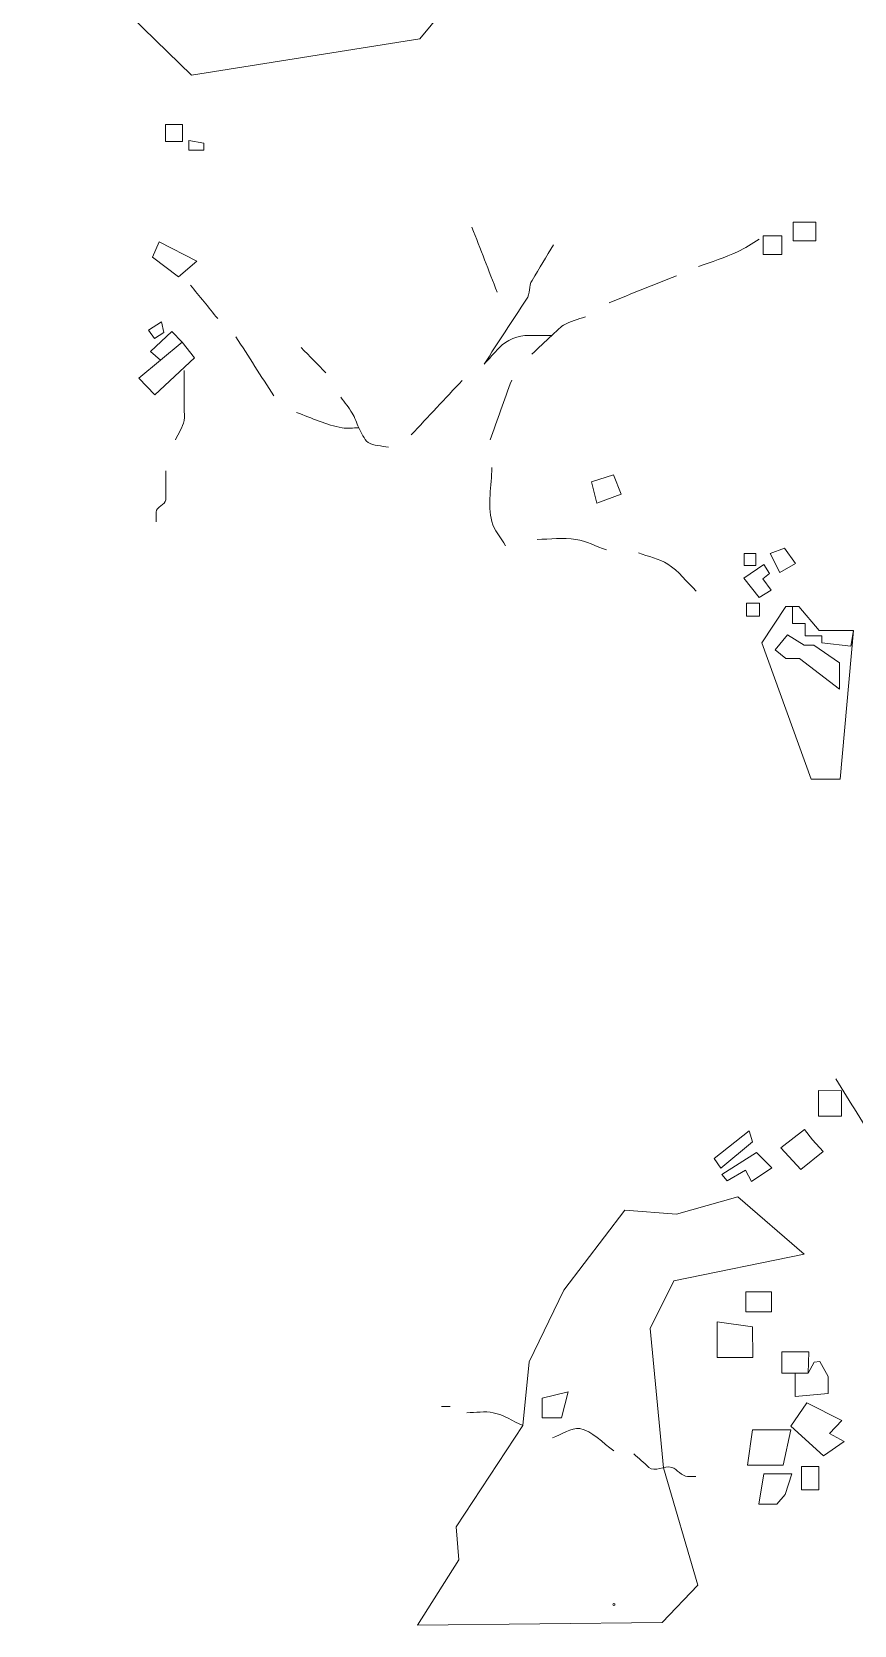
# Model space of a CAD drawing. Header units: metres. Extents: x 645999 to 650010, y 500996 to 503068.
# Drawn here: x 646033 to 646440, y 501003 to 501791 of the extents above; entities that cross this region are included whole.
import ezdxf

# ---------------------------------------------------------------- set-up
doc = ezdxf.new("R2010")
doc.units = ezdxf.units.M
doc.header["$MEASUREMENT"] = 0
for name, color, linetype, lineweight in [('bois', 7, 'Continuous', 0), ('faubourg', 7, 'Continuous', 0), ('olivier', 7, 'Continuous', 0), ('ruisseau temporaire', 7, 'Continuous', 0), ('santier-layon', 7, 'Continuous', 0)]:
    doc.layers.add(name, color=color, linetype=linetype, lineweight=lineweight)

# ---------------------------------------------------------------- blocks, each defined once
blk = doc.blocks.new('SC8430')
at = {"color": 0, "linetype": 'ByBlock', "lineweight": -2}
blk.add_circle((0, 0), 0.5, dxfattribs=at)
blk = doc.blocks.new('OLIVIE')
at = {"layer": 'olivier', "color": 7, "linetype": 'Continuous', "lineweight": 0}
blk.add_blockref('SC8430', (0, -19.44), dxfattribs=at)

msp = doc.modelspace()

# ---------------------------------------------------------------- linework, layer by layer
at = {"layer": 'bois', "color": 7, "linetype": 'Continuous', "lineweight": 0}
msp.add_line((646351.88, 501206.09), (646382.09, 501214.64), dxfattribs=at)
at = {"layer": 'bois', "color": 7, "linetype": 'Continuous', "lineweight": 0, "flags": 128}
for points in [[(646238.85, 501913.44), (646311.66, 501919.82), (646266.25, 501889.39), (646276, 501826.28), (646236.23, 501800.73), (646224.97, 501787.21), (646112.03, 501769.29), (646076.36, 501804.11), (646051.96, 501849.57), (646033.17, 501870.12), (646033.95, 501879.25), (646148.41, 501889.39), (646238.85, 501913.44)], [(646033.95, 501879.25), (646033.17, 501870.12), (646051.96, 501849.57), (646076.36, 501804.11), (646112.03, 501769.29), (646224.97, 501787.21), (646236.23, 501800.73), (646276, 501826.28), (646266.25, 501889.39), (646311.66, 501919.82), (646238.85, 501913.44), (646148.41, 501889.39), (646033.95, 501879.25)], [(646326.27, 501208.07), (646351.88, 501206.09), (646382.09, 501214.64), (646414.93, 501186.37), (646350.57, 501173.22), (646338.75, 501149.55), (646345.32, 501080.8), (646362.39, 501022.67), (646344.66, 501004.26), (646223.82, 501002.95), (646244.18, 501035.16), (646242.86, 501051.6), (646275.89, 501101.61), (646278.99, 501133.12), (646296.06, 501168.62), (646326.27, 501208.07)]]:
    msp.add_lwpolyline(points, close=True, dxfattribs=at)
at = {"layer": 'faubourg', "color": 7, "linetype": 'Continuous', "lineweight": 0, "flags": 128}
for points in [[(646107.39, 501637.34), (646113.59, 501629.64), (646093.98, 501611.24), (646086.03, 501619.45), (646096.71, 501628.39), (646107.39, 501637.34)], [(646385.1, 501520.69), (646395.03, 501527.37), (646397.87, 501522.96), (646394.46, 501520.26), (646398.58, 501514.73), (646392.76, 501511.03), (646385.1, 501520.69)], [(646394.08, 501488.71), (646405.94, 501506.54), (646412.33, 501506.54), (646422.32, 501494.8), (646439.27, 501494.8), (646432.75, 501421.29), (646418.41, 501421.29), (646394.08, 501488.71)], [(646438.06, 501487.03), (646423.73, 501488.6), (646423.73, 501492.03), (646415.35, 501492.03), (646415.35, 501498.25), (646409.14, 501498.25), (646409.14, 501506.54), (646412.33, 501506.54), (646422.32, 501494.8), (646439.27, 501494.8), (646438.06, 501487.03)], [(646406.68, 501492.63), (646400.6, 501485.23), (646405.81, 501480.88), (646412.6, 501480.88), (646432.32, 501465.66), (646432.32, 501478.71), (646419.72, 501487.41), (646414.94, 501487.41), (646406.68, 501492.63)], [(646403.4, 501238.91), (646415.13, 501248.05), (646419.04, 501242.83), (646424.26, 501237.14), (646413.33, 501228.19), (646403.4, 501238.91)], [(646374.27, 501225.72), (646376.82, 501222.6), (646385.9, 501227.85), (646388.88, 501222.31), (646398.96, 501228.99), (646391.29, 501236.66), (646374.27, 501225.72)], [(646410.44, 501127.54), (646410.44, 501116.04), (646426.76, 501117.46), (646426.76, 501125.84), (646422.64, 501133.22), (646419.88, 501133.01), (646416.97, 501127.54), (646410.44, 501127.54)], [(646416.29, 501112.93), (646408.34, 501101.29), (646424.52, 501086.66), (646434.73, 501093.76), (646427.5, 501097.73), (646433.6, 501104.13), (646416.29, 501112.93)], [(646395.01, 501077.71), (646392.45, 501062.79), (646401.39, 501062.79), (646405.51, 501067.48), (646408.77, 501077.71), (646395.01, 501077.71)]]:
    msp.add_lwpolyline(points, close=True, dxfattribs=at)
at = {"layer": 'faubourg', "color": 7, "linetype": 'Continuous', "lineweight": 0}
for points in [[(646099.21, 501744.94), (646107.66, 501744.94), (646107.66, 501736.5), (646099.21, 501736.5)], [(646110.73, 501737), (646110.73, 501732.17), (646118.11, 501732.17), (646118.11, 501735.72)], [(646409.5, 501696.62), (646420.71, 501696.62), (646420.71, 501687.39), (646409.5, 501687.39)], [(646394.61, 501689.81), (646403.84, 501689.81), (646403.84, 501680.58), (646394.61, 501680.58)], [(646096.03, 501686.99), (646092.8, 501679.29), (646105.71, 501669.59), (646114.65, 501677.3)], [(646090.75, 501643.31), (646097.21, 501647.28), (646098.45, 501642.06), (646093.73, 501639.08)], [(646091.74, 501632.62), (646102.42, 501642.56), (646107.39, 501637.34), (646096.71, 501628.39)], [(646309.85, 501568.28), (646320.64, 501571.69), (646324.47, 501562.17), (646312.41, 501557.63)], [(646385.24, 501532.76), (646391.06, 501532.76), (646391.06, 501526.95), (646385.24, 501526.95)], [(646398.15, 501532.76), (646405.25, 501535.46), (646410.64, 501527.93), (646402.98, 501523.39)], [(646386.47, 501508.24), (646392.86, 501508.24), (646392.86, 501501.84), (646386.47, 501501.84)], [(646433.44, 501267.18), (646433.44, 501254.65), (646422.08, 501254.65), (646422.08, 501267.31)], [(646370.44, 501233.67), (646387.75, 501247.31), (646389.45, 501241.91), (646373.7, 501228.84)], [(646386.14, 501167.81), (646398.81, 501167.81), (646398.81, 501157.87), (646386.14, 501157.87)], [(646371.99, 501152.9), (646371.99, 501135.34), (646389.55, 501135.34), (646389.37, 501150.41)], [(646403.92, 501138.05), (646417.25, 501138.05), (646416.97, 501127.54), (646403.92, 501127.54)], [(646285.34, 501115.12), (646298.25, 501118.35), (646295.03, 501105.42), (646285.34, 501105.42)], [(646389.47, 501099.44), (646408.34, 501099.44), (646404.58, 501081.97), (646386.92, 501081.97)], [(646413.59, 501081.4), (646422.25, 501081.4), (646422.25, 501069.9), (646413.59, 501069.9)]]:
    msp.add_3dface(points, dxfattribs=at)
at = {"layer": 'ruisseau temporaire', "color": 7, "linetype": 'Continuous', "lineweight": 0}
msp.add_open_spline([(646235.73, 501111), (646237.11, 501111), (646238.49, 501111), (646239.86, 501111)], degree=3, dxfattribs=at)
for points, knots in [([(646248.12, 501108), (646252.5, 501108), (646257.06, 501108.87), (646261.25, 501108), (646266.35, 501106.93), (646271.01, 501103.74), (646275.89, 501101.61)], [0, 0, 0, 0, 0.451314, 0.451314, 0.451314, 1, 1, 1, 1]), ([(646290.52, 501095.6), (646295.03, 501097.1), (646299.79, 501100.64), (646304.03, 501100.11), (646310.03, 501099.35), (646315.29, 501092.85), (646320.92, 501089.21)], [0, 0, 0, 0, 0.414755, 0.414755, 0.414755, 1, 1, 1, 1]), ([(646361.45, 501076.44), (646360.08, 501076.44), (646358.7, 501076.44), (646357.32, 501076.44), (646354.3, 501076.44), (646352.21, 501080.09), (646349.44, 501080.95), (646346.02, 501082.02), (646340.97, 501078.44), (646338.18, 501080.95), (646335.68, 501083.2), (646333.18, 501085.46), (646330.68, 501087.71)], [0, 0, 0, 0, 0.119418, 0.119418, 0.119418, 0.382064, 0.382064, 0.382064, 0.70775, 0.70775, 0.70775, 1, 1, 1, 1])]:
    msp.add_open_spline(points, degree=3, knots=knots, dxfattribs=at)
at = {"layer": 'santier-layon', "color": 7, "linetype": 'Continuous', "lineweight": 0}
for points in [[(646250.71, 501694.1), (646254.88, 501683.39), (646259.04, 501672.69), (646263.2, 501661.98)], [(646111.53, 501665.51), (646116.03, 501660.01), (646120.53, 501654.5), (646125.03, 501649)], [(646318.47, 501656.8), (646329.57, 501661.24), (646340.67, 501665.67), (646351.77, 501670.11)], [(646280.34, 501631.41), (646283.61, 501634.5), (646286.87, 501637.58), (646290.14, 501640.66)], [(646134.03, 501639.99), (646140.28, 501630.23), (646146.52, 501620.47), (646152.77, 501610.71)], [(646166.32, 501634.59), (646170.4, 501630.43), (646174.48, 501626.26), (646178.56, 501622.09)], [(646220.68, 501591.45), (646229.08, 501600.44), (646237.49, 501609.43), (646245.9, 501618.42)], [(646259.64, 501588.98), (646263.21, 501598.85), (646266.78, 501608.72), (646270.35, 501618.58)], [(646430.51, 501273), (646437.61, 501261.69), (646444.71, 501250.38), (646451.8, 501239.07)]]:
    msp.add_open_spline(points, degree=3, dxfattribs=at)
for points, knots in [([(646362.65, 501674.67), (646369.08, 501677.1), (646375.75, 501679.02), (646381.93, 501681.96), (646385.68, 501683.74), (646389.14, 501686.14), (646392.74, 501688.23)], [0, 0, 0, 0, 0.622593, 0.622593, 0.622593, 1, 1, 1, 1]), ([(646256.67, 501626.44), (646263.69, 501637.14), (646270.71, 501647.85), (646277.73, 501658.55), (646279.5, 501661.26), (646278.75, 501665.1), (646280.42, 501667.87), (646283.95, 501673.75), (646287.48, 501679.63), (646291.02, 501685.5)], [0, 0, 0, 0, 0.559167, 0.559167, 0.559167, 0.70036, 0.70036, 0.70036, 1, 1, 1, 1]), ([(646290.14, 501640.66), (646292.1, 501642.34), (646293.83, 501644.39), (646296.01, 501645.7), (646299.27, 501647.66), (646303.2, 501648.5), (646306.79, 501649.9)], [0, 0, 0, 0, 0.401055, 0.401055, 0.401055, 1, 1, 1, 1]), ([(646256.67, 501626.44), (646259.17, 501629.14), (646261.68, 501631.83), (646264.18, 501634.53), (646267.79, 501638.42), (646273.57, 501640.66), (646278.87, 501640.66), (646282.63, 501640.66), (646286.38, 501640.66), (646290.14, 501640.66)], [0, 0, 0, 0, 0.28885, 0.28885, 0.28885, 0.705316, 0.705316, 0.705316, 1, 1, 1, 1]), ([(646108.44, 501623.32), (646108.44, 501617.08), (646108.44, 501610.85), (646108.44, 501604.61), (646108.44, 501602.58), (646108.86, 501600.46), (646108.44, 501598.52), (646107.72, 501595.18), (646105.55, 501592.14), (646104.1, 501588.95)], [0, 0, 0, 0, 0.529807, 0.529807, 0.529807, 0.702302, 0.702302, 0.702302, 1, 1, 1, 1]), ([(646185.91, 501610.08), (646187.78, 501607.47), (646189.95, 501605.02), (646191.54, 501602.24), (646192.85, 501599.94), (646193.69, 501597.38), (646194.77, 501594.95)], [0, 0, 0, 0, 0.547669, 0.547669, 0.547669, 1, 1, 1, 1]), ([(646164.02, 501602.45), (646171.52, 501599.95), (646178.82, 501596.2), (646186.52, 501594.95), (646189.2, 501594.51), (646192.02, 501594.95), (646194.77, 501594.95)], [0, 0, 0, 0, 0.741942, 0.741942, 0.741942, 1, 1, 1, 1]), ([(646194.77, 501594.95), (646196.3, 501592.56), (646197.23, 501589.31), (646199.37, 501587.78), (646201.98, 501585.92), (646206.07, 501586.14), (646209.41, 501585.32)], [0, 0, 0, 0, 0.451948, 0.451948, 0.451948, 1, 1, 1, 1]), ([(646094.54, 501548.5), (646094.54, 501550.1), (646094.54, 501551.69), (646094.54, 501553.29), (646094.54, 501555.87), (646099.32, 501556.8), (646099.32, 501559.38), (646099.32, 501560.97), (646099.32, 501562.57), (646099.32, 501564.16), (646099.32, 501567.35), (646099.32, 501570.54), (646099.32, 501573.73)], [0, 0, 0, 0, 0.178001, 0.178001, 0.178001, 0.465996, 0.465996, 0.465996, 0.643997, 0.643997, 0.643997, 1, 1, 1, 1]), ([(646260.49, 501575.26), (646260.49, 501566.39), (646258.3, 501556.94), (646260.49, 501548.66), (646261.64, 501544.35), (646265.06, 501540.65), (646267.35, 501536.65)], [0, 0, 0, 0, 0.657891, 0.657891, 0.657891, 1, 1, 1, 1]), ([(646282.91, 501539.8), (646289.28, 501539.8), (646295.83, 501540.84), (646302.03, 501539.8), (646307.22, 501538.93), (646312.12, 501536.32), (646317.17, 501534.58)], [0, 0, 0, 0, 0.544089, 0.544089, 0.544089, 1, 1, 1, 1]), ([(646333.06, 501533.09), (646337.86, 501531.27), (646343.2, 501530.3), (646347.46, 501527.62), (646352.86, 501524.23), (646356.9, 501518.67), (646361.62, 501514.2)], [0, 0, 0, 0, 0.441263, 0.441263, 0.441263, 1, 1, 1, 1])]:
    msp.add_open_spline(points, degree=3, knots=knots, dxfattribs=at)

# ---------------------------------------------------------------- block references
at = {"layer": 'olivier', "color": 7, "linetype": 'Continuous', "lineweight": 0}
msp.add_blockref('OLIVIE', (646320.91, 501032.63), dxfattribs=at)

doc.saveas('drawing.dxf')
